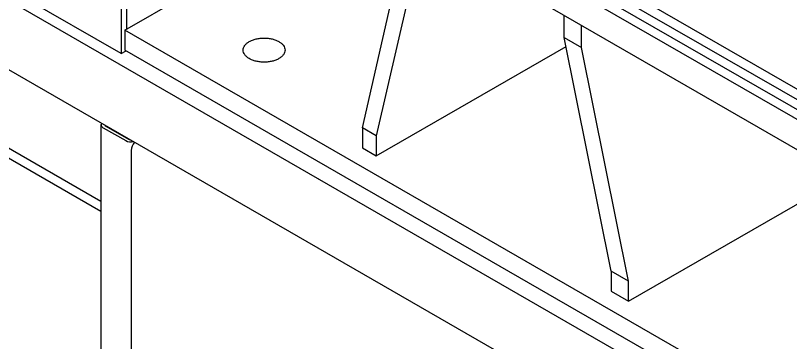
# Model space of a CAD drawing. Header units: millimetres. Extents: x 1293 to 41893, y 1011 to 26911.
# Drawn here: x 5289.2 to 5709.2, y 21778.5 to 21956 of the extents above; entities that cross this region are included whole.
import ezdxf

# ---------------------------------------------------------------- set-up
doc = ezdxf.new("R2010")
doc.units = ezdxf.units.MM
doc.header["$LTSCALE"] = 50
doc.layers.add('MAQUINAS', color=11, linetype='Continuous')
doc.layers.add('STRUC', color=4, linetype='Continuous')

msp = doc.modelspace()

# ---------------------------------------------------------------- linework, layer by layer
at = {"color": 7, "linetype": 'Continuous', "lineweight": 25}
for p, q in [((6321.8907492, 21365.9189006), (4397.9894335, 22476.5634894)), ((4397.3947699, 22439.3173358), (6289.9317767, 21346.7789771)), ((5335.524534, 21849.5409519), (4838.0516006, 22136.7259635)), ((5335.524534, 21896.7746074), (5335.524534, 21267.5210397)), ((5336.7148521, 21895.1156661), (5348.9280004, 21888.0651657)), ((5338.151693, 21895.9451368), (5350.3648414, 21888.8946363)), ((5351.8016823, 21882.6871532), (5351.8016823, 21611.5215706))]:
    msp.add_line(p, q, dxfattribs=at)
for centre, radius, start, end in [((5337.3224056, 21896.7598134), 1.7528096, 151.450922312, 249.719467315), ((5338.6404857, 21896.9549262), 1.1218703, 201.035712884, 244.170509615), ((5351.8102227, 21893.6495818), 6.2843384, 242.700889185, 283.03031038), ((5351.6975865, 21891.3663528), 2.8081296, 241.666532064, 264.254676598), ((5358.8416704, 21882.3553651), 7.0478022, 136.280014242, 177.30170007)]:
    msp.add_arc(centre, radius, start, end, dxfattribs=at)
at = {"layer": 'MAQUINAS', "linetype": 'Continuous', "lineweight": 25}
for p, q in [((5493.2114938, 22037.1202841), (5879.7632008, 21813.9687336)), ((5945.7598337, 21764.9833622), (5483.7834033, 22031.6766787)), ((5493.2114938, 22031.6766787), (5879.7632008, 21808.5251282)), ((5348.4903059, 21948.1008366), (5470.5840768, 22018.5840703)), ((5945.7598337, 21748.652546), (5483.7834033, 22015.3458625)), ((5477.18374, 21895.0360787), (5502.2375793, 22004.6924935)), ((5509.7800516, 22000.3383169), (5484.7262124, 21890.6819021)), ((5592.467787, 21985.545706), (5757.4593693, 21890.298093)), ((5586.5495889, 21944.0435667), (5586.5495889, 21956.0202064)), ((5595.9776793, 21938.600846), (5595.9776793, 21950.5774856)), ((6277.1572118, 21411.9928432), (5348.4903059, 21948.1008366)), ((5348.4903059, 21948.1008366), (5348.4903059, 21937.2136258)), ((5586.5495889, 21944.0435667), (5595.9776793, 21938.600846)), ((5612.005433, 21817.205172), (5586.5495889, 21944.0435667)), ((6277.1572118, 21401.1056324), (5348.4903059, 21937.2136258)), ((5484.7262124, 21879.7946913), (5587.5329559, 21939.143761)), ((5621.4335234, 21811.7624513), (5595.9776793, 21938.600846)), ((5484.7262124, 21890.6819021), (5477.18374, 21895.0360787)), ((5477.18374, 21895.0360787), (5477.18374, 21884.1488678)), ((5484.7262124, 21890.6819021), (5484.7262124, 21879.7946913)), ((5477.18374, 21884.1488678), (5484.7262124, 21879.7946913)), ((5621.4335234, 21800.8752404), (5734.5706084, 21866.1878894)), ((5612.005433, 21817.205172), (5612.005433, 21806.3179612)), ((5621.4335234, 21811.7624513), (5612.005433, 21817.205172)), ((5621.4335234, 21800.8752404), (5621.4335234, 21811.7624513)), ((5612.005433, 21806.3179612), (5621.4335234, 21800.8752404))]:
    msp.add_line(p, q, dxfattribs=at)
msp.add_open_spline([(5431.9289061, 21941.8417077), (5431.3745781, 21942.1272789), (5430.265922, 21942.6984212), (5428.2763568, 21943.2967872), (5426.1412993, 21943.6742132), (5423.9147629, 21943.8000103), (5421.6898242, 21943.6736807), (5419.5499735, 21943.2989173), (5417.5779835, 21942.6904333), (5415.849492, 21941.8715291), (5414.4309627, 21940.8736969), (5413.3768987, 21939.735277), (5412.7278096, 21938.5000198), (5412.508639, 21937.2153951), (5412.7278096, 21935.9307704), (5413.3768988, 21934.6955132), (5414.4309624, 21933.5570935), (5415.8494933, 21932.5592604), (5417.5779783, 21931.7403599), (5419.5499926, 21931.1318619), (5421.6897529, 21930.7571507), (5423.9150292, 21930.6306262), (5426.1403056, 21930.7571507), (5428.2800657, 21931.1318618), (5430.2520804, 21931.7403601), (5431.9805637, 21932.5592596), (5433.3991012, 21933.5570965), (5434.4531405, 21934.6955021), (5435.1023202, 21935.9308116), (5435.3211531, 21937.2152414), (5435.1032426, 21938.5005935), (5434.4494507, 21939.7331359), (5433.412938, 21940.8816875), (5432.4235834, 21941.521701), (5431.9289061, 21941.8417077)], degree=3, dxfattribs=at)
at = {"layer": 'STRUC', "linetype": 'Continuous', "lineweight": 25}
for p, q in [((5335.524534, 21854.970608), (4413.671588, 22387.1449861)), ((5346.4396916, 21935.3491037), (4592.1924584, 22370.7667633)), ((5349.4331103, 21992.3841985), (5349.4331103, 21948.645106)), ((5346.4396916, 21990.6561347), (5346.4396916, 21935.3491037)), ((5346.4396916, 21935.3491037), (5349.0798972, 21936.8732619))]:
    msp.add_line(p, q, dxfattribs=at)

doc.saveas('drawing.dxf')
